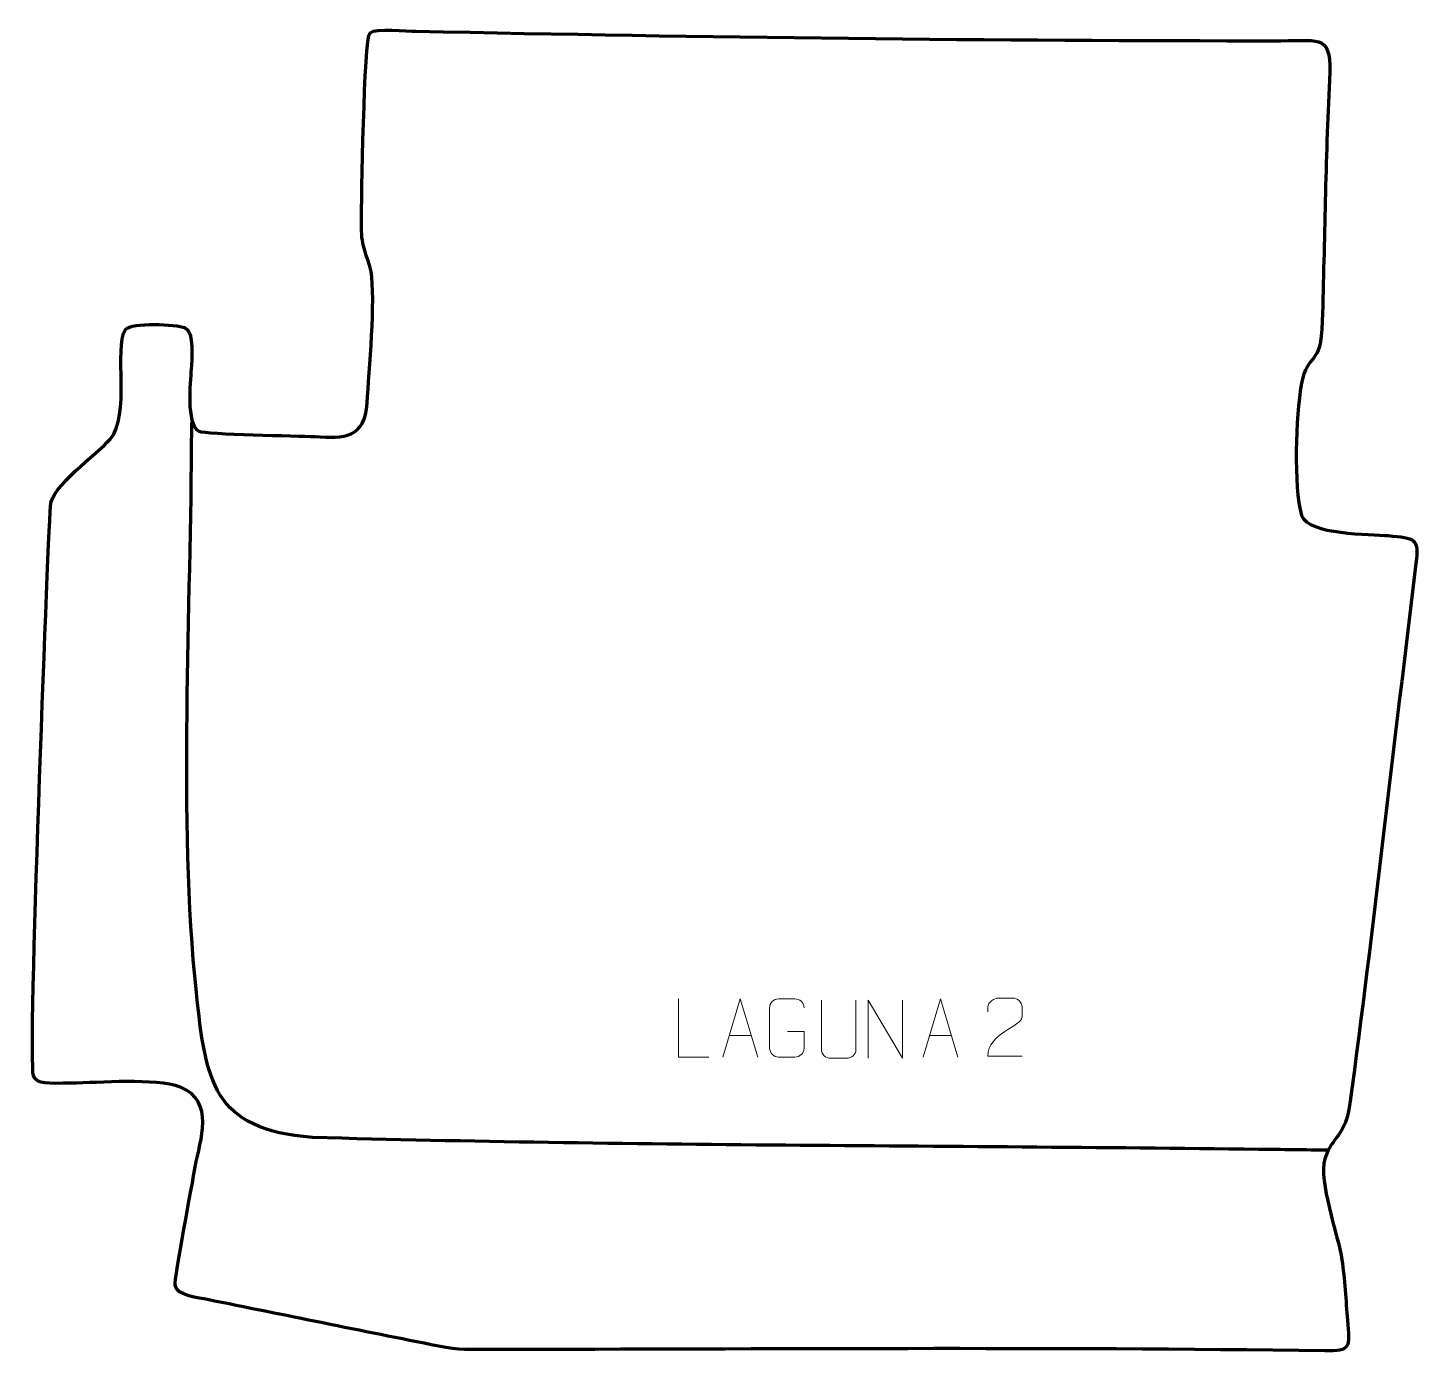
# Model space of a CAD drawing. Header units: millimetres. Extents: x -574 to 23, y 247 to 815.
import ezdxf

# ---------------------------------------------------------------- set-up
doc = ezdxf.new("R2010")
doc.units = ezdxf.units.MM
doc.header["$MEASUREMENT"] = 0
doc.layers.add('layer 2', color=7, linetype='Continuous')
doc.layers.add('layer 3', color=7, linetype='Continuous')

msp = doc.modelspace()

# ---------------------------------------------------------------- linework, layer by layer
at = {"layer": 'layer 2', "color": 142, "lineweight": 158}
msp.add_open_spline([(-15.8554, 332.792), (-25.8477, 332.9179), (-35.84, 333.0439), (-45.8323, 333.1698), (-45.8323, 333.1698), (-180.8383, 334.8716), (-317.1285, 334.4857), (-451.9675, 338.2772), (-451.9675, 338.2772), (-495.0686, 341.5247), (-497.8341, 362.8591), (-501.8395, 400.526), (-501.8395, 400.526), (-509.6831, 474.2863), (-504.0203, 565.8398), (-503.8598, 642.2105), (-503.8598, 642.2105), (-503.8598, 642.2105), (-503.8567, 643.713), (-503.8567, 643.713), (-503.8567, 643.713), (-503.8567, 643.713), (-503.8536, 645.2155), (-503.8536, 645.2155)], degree=3, knots=[0, 0, 0, 0, 0.14285714, 0.14285714, 0.14285714, 0.14285714, 0.28571429, 0.28571429, 0.28571429, 0.28571429, 0.42857143, 0.42857143, 0.42857143, 0.42857143, 0.57142857, 0.57142857, 0.57142857, 0.57142857, 0.71428571, 0.71428571, 0.71428571, 0.71428571, 1, 1, 1, 1], dxfattribs=at)
at = {"layer": 'layer 3', "color": 242, "lineweight": 158}
msp.add_open_spline([(-407.4206, 813.2082), (-411.422, 813.2905), (-424.9038, 814.6758), (-427.2473, 812.5649), (-427.2473, 812.5649), (-429.9686, 810.1137), (-430.8929, 738.726), (-430.9893, 731.2799), (-430.9893, 731.2799), (-431.1328, 720.1938), (-429.23, 719.5756), (-426.8566, 710.0732), (-426.8566, 710.0732), (-424.8002, 698.3126), (-427.6612, 667.1562), (-428.5196, 653.67), (-428.5196, 653.67), (-429.49, 638.4247), (-438.3151, 638.4417), (-451.0177, 639.1612), (-451.0177, 639.1612), (-458.1902, 639.4879), (-497.8217, 640.1989), (-500.8543, 641.4864), (-500.8543, 641.4864), (-506.4589, 644.9734), (-504.3681, 662.34), (-504.1039, 668.1356), (-504.1039, 668.1356), (-503.9438, 671.6474), (-502.5707, 684.4542), (-506.7992, 685.9862), (-506.7992, 685.9862), (-510.4488, 687.3086), (-529.6884, 688.4343), (-532.2683, 685.1754), (-532.2683, 685.1754), (-537.3392, 676.8632), (-529.9682, 648.278), (-538.8277, 638.1167), (-538.8277, 638.1167), (-544.799, 631.2679), (-564.0149, 617.9894), (-564.5031, 609.4714), (-564.5031, 609.4714), (-565.7936, 586.953), (-574.2072, 373.1355), (-571.7998, 364.8845), (-571.7998, 364.8845), (-570.5994, 360.7703), (-565.2088, 361.5744), (-555.8444, 361.61), (-555.8444, 361.61), (-543.0816, 361.6586), (-519.9792, 363.9826), (-508.6124, 359.8522), (-508.6124, 359.8522), (-493.8089, 353.7381), (-500.179, 337.4493), (-502.3019, 325.6422), (-502.3019, 325.6422), (-503.4277, 319.3643), (-511.3524, 277.5312), (-511.0177, 274.809), (-511.0177, 274.809), (-510.4754, 270.3985), (-500.482, 269.3391), (-497.0895, 268.6625), (-497.0895, 268.6625), (-464.0402, 262.0709), (-430.9589, 255.201), (-397.9115, 248.7072), (-397.9115, 248.7072), (-388.8822, 246.933), (-384.5012, 247.2302), (-375.5181, 247.2384), (-375.5181, 247.2384), (-256.3096, 247.3464), (-136.5569, 248.3096), (-17.3852, 246.696), (-17.3852, 246.696), (-5.989, 246.5418), (-6.715, 248.1068), (-7.6239, 259.9234), (-7.6239, 259.9234), (-8.2743, 267.9794), (-8.9065, 277.8465), (-9.9757, 285.7165), (-9.9757, 285.7165), (-11.6981, 296.8744), (-20.296, 319.3959), (-17.2905, 329.1332), (-17.2905, 329.1332), (-14.1596, 339.2768), (-8.5605, 338.2217), (-6.5634, 352.9059), (-6.5634, 352.9059), (3.7174, 429.8763), (12.2813, 507.5464), (21.765, 584.6691), (21.765, 584.6691), (23.1585, 596.0016), (21.3345, 595.4632), (9.8835, 596.6769), (9.8835, 596.6769), (2.089, 597.2402), (-24.344, 597.0281), (-27.2973, 605.2934), (-27.2973, 605.2934), (-31.0479, 617.8634), (-29.6191, 648.1308), (-27.548, 661.3894), (-27.548, 661.3894), (-24.6288, 676.5911), (-19.0183, 668.0582), (-18.4254, 688.7954), (-18.4254, 688.7954), (-17.4479, 723.3823), (-17.0748, 757.6696), (-15.3689, 792.2617), (-15.3689, 792.2617), (-14.4043, 811.8222), (-18.2101, 809.1456), (-36.2871, 809.138), (-36.2871, 809.138), (-159.5498, 809.0858), (-284.2295, 810.6755), (-407.4206, 813.2082)], degree=3, knots=[0, 0, 0, 0, 0.03030303, 0.03030303, 0.03030303, 0.03030303, 0.06060606, 0.06060606, 0.06060606, 0.06060606, 0.09090909, 0.09090909, 0.09090909, 0.09090909, 0.12121212, 0.12121212, 0.12121212, 0.12121212, 0.15151515, 0.15151515, 0.15151515, 0.15151515, 0.18181818, 0.18181818, 0.18181818, 0.18181818, 0.21212121, 0.21212121, 0.21212121, 0.21212121, 0.24242424, 0.24242424, 0.24242424, 0.24242424, 0.27272727, 0.27272727, 0.27272727, 0.27272727, 0.3030303, 0.3030303, 0.3030303, 0.3030303, 0.33333333, 0.33333333, 0.33333333, 0.33333333, 0.36363636, 0.36363636, 0.36363636, 0.36363636, 0.39393939, 0.39393939, 0.39393939, 0.39393939, 0.42424242, 0.42424242, 0.42424242, 0.42424242, 0.45454545, 0.45454545, 0.45454545, 0.45454545, 0.48484848, 0.48484848, 0.48484848, 0.48484848, 0.51515152, 0.51515152, 0.51515152, 0.51515152, 0.54545455, 0.54545455, 0.54545455, 0.54545455, 0.57575758, 0.57575758, 0.57575758, 0.57575758, 0.60606061, 0.60606061, 0.60606061, 0.60606061, 0.63636364, 0.63636364, 0.63636364, 0.63636364, 0.66666667, 0.66666667, 0.66666667, 0.66666667, 0.6969697, 0.6969697, 0.6969697, 0.6969697, 0.72727273, 0.72727273, 0.72727273, 0.72727273, 0.75757576, 0.75757576, 0.75757576, 0.75757576, 0.78787879, 0.78787879, 0.78787879, 0.78787879, 0.81818182, 0.81818182, 0.81818182, 0.81818182, 0.84848485, 0.84848485, 0.84848485, 0.84848485, 0.87878788, 0.87878788, 0.87878788, 0.87878788, 0.90909091, 0.90909091, 0.90909091, 0.90909091, 0.93939394, 0.93939394, 0.93939394, 0.93939394, 1, 1, 1, 1], dxfattribs=at)
at = {"layer": 'layer 3', "color": 250, "lineweight": 9}
for points, knots in [([(-281.8413, 372.8131), (-281.8413, 372.8131), (-294.7904, 372.8131), (-294.7904, 372.8131), (-294.7904, 372.8131), (-294.7904, 372.8131), (-294.7904, 397.7667), (-294.7904, 397.7667)], [0, 0, 0, 0, 0.33333333, 0.33333333, 0.33333333, 0.33333333, 1, 1, 1, 1]), ([(-275.7863, 372.8132), (-275.7863, 372.8132), (-268.4153, 397.7667), (-268.4153, 397.7667), (-268.4153, 397.7667), (-268.4153, 397.7667), (-260.8454, 372.8132), (-260.8454, 372.8132)], [0, 0, 0, 0, 0.33333333, 0.33333333, 0.33333333, 0.33333333, 1, 1, 1, 1]), ([(-248.0609, 383.7989), (-248.0609, 383.7989), (-240.8928, 383.7989), (-240.8928, 383.7989), (-240.8928, 383.7989), (-240.8928, 383.7989), (-240.8928, 376.6308), (-240.8928, 376.6308), (-240.8928, 376.6308), (-241.0325, 374.3074), (-242.7097, 372.8278), (-244.8575, 372.817), (-244.8575, 372.817), (-247.1893, 372.8174), (-249.5213, 372.8174), (-251.8528, 372.817), (-251.8528, 372.817), (-253.7777, 372.7116), (-255.7499, 374.5961), (-255.7387, 376.6134), (-255.7387, 376.6134), (-255.7383, 382.3835), (-255.7383, 388.1532), (-255.7387, 393.9225), (-255.7387, 393.9225), (-255.7345, 396.0606), (-253.9877, 397.7798), (-251.8354, 397.7664), (-251.8354, 397.7664), (-249.5097, 397.7664), (-247.1836, 397.7664), (-244.8575, 397.7664), (-244.8575, 397.7664), (-242.9108, 397.8018), (-240.9194, 396.3103), (-240.8928, 393.8726)], [0, 0, 0, 0, 0.1, 0.1, 0.1, 0.1, 0.2, 0.2, 0.2, 0.2, 0.3, 0.3, 0.3, 0.3, 0.4, 0.4, 0.4, 0.4, 0.5, 0.5, 0.5, 0.5, 0.6, 0.6, 0.6, 0.6, 0.7, 0.7, 0.7, 0.7, 0.8, 0.8, 0.8, 0.8, 1, 1, 1, 1]), ([(-218.7337, 397.2799), (-218.7341, 391.7404), (-218.6383, 381.5386), (-218.6379, 375.9982), (-218.6379, 375.9982), (-218.7777, 373.7587), (-220.4549, 372.3325), (-222.6026, 372.322), (-222.6026, 372.322), (-224.9345, 372.3224), (-227.2664, 372.3224), (-229.5979, 372.322), (-229.5979, 372.322), (-231.5229, 372.2205), (-233.495, 374.037), (-233.4838, 375.9815), (-233.4838, 375.9815), (-233.4835, 381.5434), (-233.3881, 391.7188), (-233.3885, 397.2799)], [0, 0, 0, 0, 0.16666667, 0.16666667, 0.16666667, 0.16666667, 0.33333333, 0.33333333, 0.33333333, 0.33333333, 0.5, 0.5, 0.5, 0.5, 0.66666667, 0.66666667, 0.66666667, 0.66666667, 1, 1, 1, 1]), ([(-213.3883, 372.3222), (-213.3883, 372.3222), (-213.3883, 397.2757), (-213.3883, 397.2757), (-213.3883, 397.2757), (-213.3883, 397.2757), (-198.7335, 372.3222), (-198.7335, 372.3222), (-198.7335, 372.3222), (-198.7335, 372.3222), (-198.7335, 397.2757), (-198.7335, 397.2757)], [0, 0, 0, 0, 0.25, 0.25, 0.25, 0.25, 0.5, 0.5, 0.5, 0.5, 1, 1, 1, 1]), ([(-189.7863, 372.8132), (-189.7863, 372.8132), (-182.4153, 397.7667), (-182.4153, 397.7667), (-182.4153, 397.7667), (-182.4153, 397.7667), (-174.8454, 372.8132), (-174.8454, 372.8132)], [0, 0, 0, 0, 0.33333333, 0.33333333, 0.33333333, 0.33333333, 1, 1, 1, 1]), ([(-147.3541, 373.1838), (-152.2685, 373.1841), (-157.1829, 373.1841), (-162.097, 373.1838), (-162.097, 373.1838), (-162.097, 383.1161), (-147.446, 385.7573), (-147.3541, 390.0676), (-147.3541, 390.0676), (-147.3544, 391.4917), (-147.3544, 392.9154), (-147.3541, 394.3387), (-147.3541, 394.3387), (-147.371, 396.4158), (-149.4938, 398.1406), (-151.1648, 398.1579), (-151.1648, 398.1579), (-153.238, 398.1575), (-155.3109, 398.1575), (-157.3833, 398.1579), (-157.3833, 398.1579), (-159.2054, 398.1744), (-162.0301, 396.3823), (-162.097, 394.2887), (-162.097, 394.2887), (-162.097, 394.2887), (-162.097, 392.2339), (-162.097, 392.2339)], [0, 0, 0, 0, 0.125, 0.125, 0.125, 0.125, 0.25, 0.25, 0.25, 0.25, 0.375, 0.375, 0.375, 0.375, 0.5, 0.5, 0.5, 0.5, 0.625, 0.625, 0.625, 0.625, 0.75, 0.75, 0.75, 0.75, 1, 1, 1, 1])]:
    msp.add_open_spline(points, degree=3, knots=knots, dxfattribs=at)
for points in [[(-273.0637, 382.0626), (-273.0637, 382.0626), (-263.568, 382.0626), (-263.568, 382.0626)], [(-187.0637, 382.0626), (-187.0637, 382.0626), (-177.568, 382.0626), (-177.568, 382.0626)]]:
    msp.add_open_spline(points, degree=3, dxfattribs=at)

doc.saveas('drawing.dxf')
